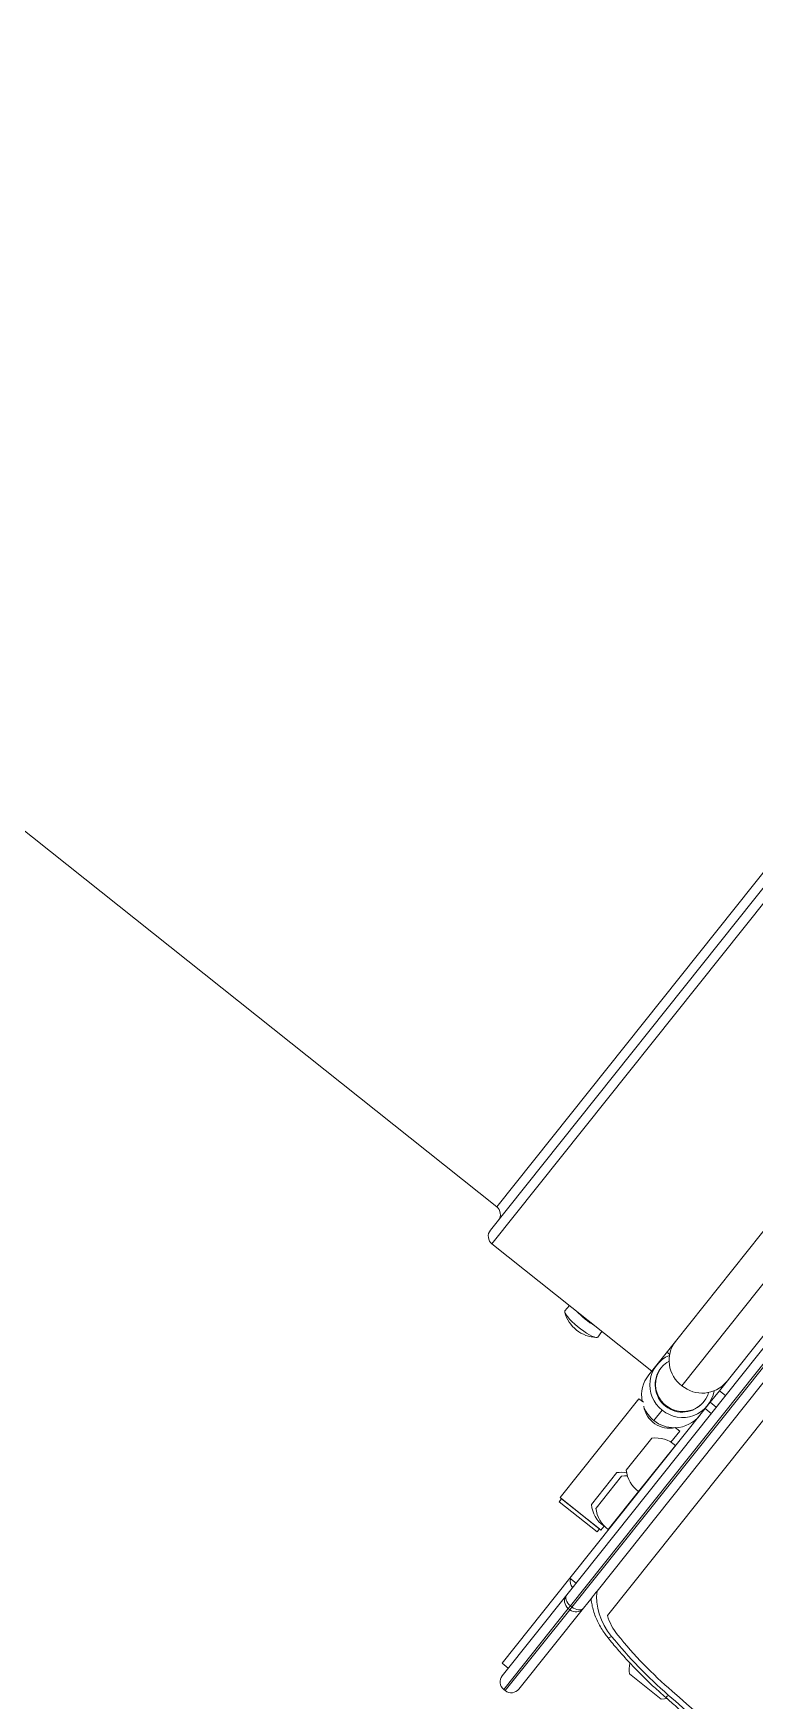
# Model space of a CAD drawing. Header units: millimetres. Extents: x -229914 to 856942, y -268655 to 87212.
# Drawn here: x -137885 to -137514, y 24359 to 25216 of the extents above; entities that cross this region are included whole.
import ezdxf

# ---------------------------------------------------------------- set-up
doc = ezdxf.new("R2010")
doc.units = ezdxf.units.MM

# ---------------------------------------------------------------- blocks, each defined once
blk = doc.blocks.new('Т912NEW')
at = {"color": 8, "linetype": 'Continuous', "lineweight": 15}
for p, q in [((-571, 3437.92), (-571, 2647.41)), ((-692.75, 3418.67), (-692.75, 2643.67)), ((-702.75, 3402.17), (-702.75, 2660.17)), ((-571, 2631.27), (-571, 2624.42)), ((-545.25, 2523.16), (-545.25, 2521.38)), ((-545.25, 2521.38), (-545.25, 2468.2)), ((-544.25, 2521.38), (-544.25, 2523.16)), ((-544.25, 2468.2), (-544.25, 2521.38))]:
    blk.add_line(p, q, dxfattribs=at)
at = {"color": 7, "linetype": 'Continuous', "lineweight": 15}
for p, q in [((-697.75, 3413.67), (-697.75, 2648.67)), ((-587.75, 3421.17), (-587.75, 2663.22)), ((-550.25, 2526.38), (-550.25, 3031.17)), ((-545.25, 3027.95), (-545.25, 2523.16)), ((-544.25, 2523.16), (-544.25, 3027.95)), ((-539.25, 3031.17), (-539.25, 2537.65)), ((-527.25, 3019.4), (-527.25, 2531.15)), ((-554.25, 2657.45), (-554.25, 2778.75)), ((-1947.35, 2660.17), (-702.75, 2660.17)), ((-587.75, 2663.22), (-587.75, 2647.74)), ((-587.72, 2662.2), (-587.75, 2662.2)), ((-587.75, 2656.17), (-585.99, 2656.17)), ((-550.25, 2657.45), (-554.25, 2657.45)), ((-554.25, 2657.45), (-554.25, 2649.8)), ((-692.75, 2643.67), (-587.75, 2643.67)), ((-641.8, 2643.67), (-641.9, 2640.06)), ((-620.4, 2640.06), (-620.5, 2643.67)), ((-587.75, 2647.74), (-587.75, 2641.17)), ((-585, 2648.11), (-585, 2647.74)), ((-557, 2647.74), (-557, 2648.11)), ((-550.25, 2649.8), (-554.25, 2649.8)), ((-554.25, 2649.8), (-554.25, 2645.69)), ((-550.25, 2645.69), (-554.25, 2645.69)), ((-554.25, 2534.13), (-554.25, 2645.69)), ((-584.05, 2628.44), (-584.05, 2563.44)), ((-584.05, 2628.44), (-581.09, 2628.44)), ((-560.21, 2628.44), (-557.25, 2628.44)), ((-559.75, 2628.44), (-560.11, 2628.44)), ((-557.25, 2621.24), (-557.25, 2628.44)), ((-566.25, 2616.67), (-566.25, 2595.67)), ((-554.45, 2621.35), (-554.45, 2590.98)), ((-554.25, 2621.34), (-554.45, 2621.34)), ((-569.25, 2591.67), (-569.25, 2570.67)), ((-566.25, 2591.67), (-566.25, 2570.67)), ((-554.45, 2591), (-554.25, 2591)), ((-554.45, 2591), (-554.45, 2565.98)), ((-557.45, 2566.12), (-557.45, 2565.98)), ((-557.45, 2566), (-557.25, 2566)), ((-557.25, 2566.09), (-557.25, 2566)), ((-557.25, 2563.44), (-557.25, 2566)), ((-554.45, 2566), (-554.25, 2566)), ((-584.05, 2563.44), (-557.25, 2563.44)), ((-583.15, 2563.44), (-583.15, 2561.44)), ((-583.15, 2563.44), (-558.15, 2563.44)), ((-583.15, 2561.44), (-558.15, 2561.44)), ((-558.15, 2561.44), (-558.15, 2563.44)), ((-554.25, 2478.2), (-554.25, 2534.13)), ((-550.25, 2534.13), (-554.25, 2534.13)), ((-539.25, 2533.51), (-539.25, 2526.38)), ((-539.05, 2532.6), (-539.25, 2532.83)), ((-550.25, 2473.2), (-550.25, 2526.38)), ((-545.25, 2523.16), (-544.25, 2523.16)), ((-545.25, 2521.38), (-544.25, 2521.38)), ((-539.25, 2526.38), (-539.25, 2473.2)), ((-499.75, 2514.67), (-478.75, 2514.67)), ((-554.25, 2478.2), (-550.25, 2478.2)), ((-545.25, 2468.2), (-544.25, 2468.2))]:
    blk.add_line(p, q, dxfattribs=at)
at = {"color": 7, "linetype": 'Continuous', "lineweight": 15, "flags": 128}
for points in [[(-583.99, 2653.24), (-584.45, 2651.94), (-584.9, 2649.76), (-584.99, 2647.55), (-584.72, 2645.35), (-584.09, 2643.22), (-583.13, 2641.22), (-581.85, 2639.4), (-580.29, 2637.8), (-578.48, 2636.47), (-576.49, 2635.44), (-574.35, 2634.74), (-572.13, 2634.39), (-569.88, 2634.39), (-567.65, 2634.74), (-565.51, 2635.44), (-563.52, 2636.47), (-561.72, 2637.8), (-560.16, 2639.4), (-558.88, 2641.22), (-557.91, 2643.22), (-557.28, 2645.35), (-557.01, 2647.55), (-557.1, 2649.76), (-557.55, 2651.94), (-558.01, 2653.24)], [(-641.9, 2640.06), (-641.9, 2639.99), (-641.66, 2639.59), (-641.07, 2639.2), (-640.14, 2638.85), (-638.9, 2638.53), (-637.4, 2638.27), (-635.69, 2638.06), (-633.82, 2637.93), (-631.86, 2637.86), (-629.88, 2637.87), (-627.94, 2637.96), (-626.11, 2638.11), (-624.45, 2638.34), (-623.02, 2638.62), (-621.87, 2638.95), (-621.03, 2639.31)], [(-621.03, 2639.31), (-620.54, 2639.7), (-620.4, 2640.06)], [(-563.91, 2593.67), (-565.06, 2592.79), (-566.25, 2591.67)], [(-539.25, 2537.65), (-537.67, 2535.27), (-535.76, 2533.04), (-533.55, 2530.99), (-531.05, 2529.13), (-528.31, 2527.48), (-525.36, 2526.08), (-522.22, 2524.92), (-518.93, 2524.04)], [(-545.25, 2523.16), (-546.23, 2523.23), (-547.16, 2523.41), (-548.03, 2523.71), (-548.79, 2524.1), (-549.41, 2524.59), (-549.87, 2525.15), (-550.16, 2525.75), (-550.25, 2526.38)], [(-539.25, 2526.38), (-539.35, 2525.75), (-539.63, 2525.15), (-540.09, 2524.59), (-540.72, 2524.1), (-541.47, 2523.71), (-542.34, 2523.41), (-543.28, 2523.23), (-544.25, 2523.16)], [(-437.63, 2518.85), (-442.54, 2519.27), (-447.45, 2519.66), (-452.36, 2520.02), (-457.27, 2520.35), (-462.19, 2520.65), (-467.12, 2520.93), (-472.04, 2521.17), (-476.97, 2521.39)], [(-478.75, 2514.67), (-477.63, 2515.86), (-476.92, 2516.76)], [(-477.34, 2518.61), (-472.47, 2518.39), (-467.6, 2518.15), (-462.73, 2517.88), (-457.86, 2517.58), (-453, 2517.25), (-448.14, 2516.89), (-443.28, 2516.51), (-438.43, 2516.09)]]:
    blk.add_lwpolyline(points, dxfattribs=at)
at = {"color": 8, "linetype": 'Continuous', "lineweight": 15, "flags": 128}
blk.add_lwpolyline([(-518.93, 2524.04), (-519.21, 2523.38), (-519.47, 2522.88), (-519.71, 2522.54), (-519.92, 2522.38), (-520.02, 2522.37)], dxfattribs=at)
at = {"color": 7, "linetype": 'Continuous', "lineweight": 15}
for centre, radius, start, end in [((-702.75, 2655.17), 5, 0, 90), ((-571.53, 2663.63), 16.23, 181.46742, 271.86515), ((-570.56, 2663.73), 16.32, 268.46621, 358.20285), ((-571.23, 2647.75), 16.48, 151.41261, 270.78956), ((-570.77, 2647.75), 16.48, 269.20973, 28.58975), ((-692.75, 2648.67), 5, 180, 270), ((-631.15, 2689.46), 46.2, 262.42464, 277.57536), ((-631.15, 2688.18), 44.79, 263.6251, 276.3749), ((-571, 2647.92), 14, 180.7333, 359.2667), ((-631.15, 2653.57), 17.5, 233.70667, 270), ((-631.15, 2653.57), 17.5, 270, 306.29333), ((-571, 2641.17), 16.75, 180, 229.47189), ((-571, 2641.17), 16.75, 310.56843, 0), ((-570.65, 2636.84), 13.4, 227.28247, 321.18075), ((-571, 2641.17), 16.75, 240.16647, 270), ((-571, 2641.17), 16.75, 270, 308.59101), ((-555.25, 2606.16), 15.21, 86.9847, 136.32642), ((-558.25, 2581.16), 15.21, 117.26954, 136.32642), ((-555.25, 2606.17), 15.21, 223.67358, 273.0153), ((-558.25, 2581.17), 15.21, 223.67358, 273.0153), ((-555.25, 2581.17), 15.21, 223.67358, 273.0153), ((-549.25, 2536.17), 5, 203.98178, 258.46304), ((-511.19, 2553.63), 27.62, 234.4492, 257.9113), ((-545.25, 2526.38), 5, 180, 270), ((-544.25, 2526.38), 5, 270, 0), ((-467.73, 2754.15), 235.73, 257.45535, 267.6633), ((-467.73, 2747.93), 226.73, 257.45426, 267.66412), ((-489.25, 2525.67), 15.21, 205.33916, 226.32642), ((-545.25, 2473.2), 5, 180, 270), ((-544.25, 2473.2), 5, 270, 0)]:
    blk.add_arc(centre, radius, start, end, dxfattribs=at)
at = {"color": 8, "linetype": 'Continuous', "lineweight": 15}
blk.add_arc((-484.24, 2518.51), 6.9, 345.9049, 0.84625, dxfattribs=at)
at = {"color": 7, "linetype": 'Continuous', "lineweight": 15}
for points, knots in [([(-539.25, 2532.83), (-539.25, 2533.12), (-539.25, 2533.67), (-539.25, 2535.18), (-539.25, 2536.52), (-539.25, 2537.38), (-539.25, 2537.65)], [0, 0, 0, 0, 0.307518, 0.586381, 0.871867, 1, 1, 1, 1]), ([(-539.12, 2532.54), (-539.1, 2532.53), (-538.42, 2531.77), (-536.85, 2530.41), (-534.4, 2528.5), (-531.7, 2526.81), (-528.82, 2525.31), (-525.77, 2524.03), (-522.83, 2523.05), (-520.88, 2522.58), (-520.02, 2522.37)], [0, 0, 0, 0, 0.002702, 0.148412, 0.294835, 0.441843, 0.589259, 0.736962, 0.884853, 1, 1, 1, 1]), ([(-520.02, 2522.37), (-518.71, 2522.09), (-514.91, 2521.26), (-508.57, 2520.07), (-500.99, 2518.89), (-493.34, 2517.96), (-485.53, 2517.23), (-480.25, 2516.96), (-477.55, 2516.83)], [0, 0, 0, 0, 0.094915, 0.27414, 0.453365, 0.632598, 0.811824, 1, 1, 1, 1]), ([(-477.55, 2516.83), (-475.06, 2516.72), (-467.82, 2516.4), (-456.11, 2515.7), (-445.71, 2514.92), (-440.05, 2514.43), (-438.87, 2514.33)], [0, 0, 0, 0, 0.192886, 0.560027, 0.907847, 1, 1, 1, 1])]:
    blk.add_open_spline(points, degree=3, knots=knots, dxfattribs=at)

msp = doc.modelspace()

# ---------------------------------------------------------------- block references
at = {"rotation": 321.4676820499667}
msp.add_blockref('Т912NEW', (-138753.82306, 22094.20638), dxfattribs=at)

doc.saveas('drawing.dxf')
